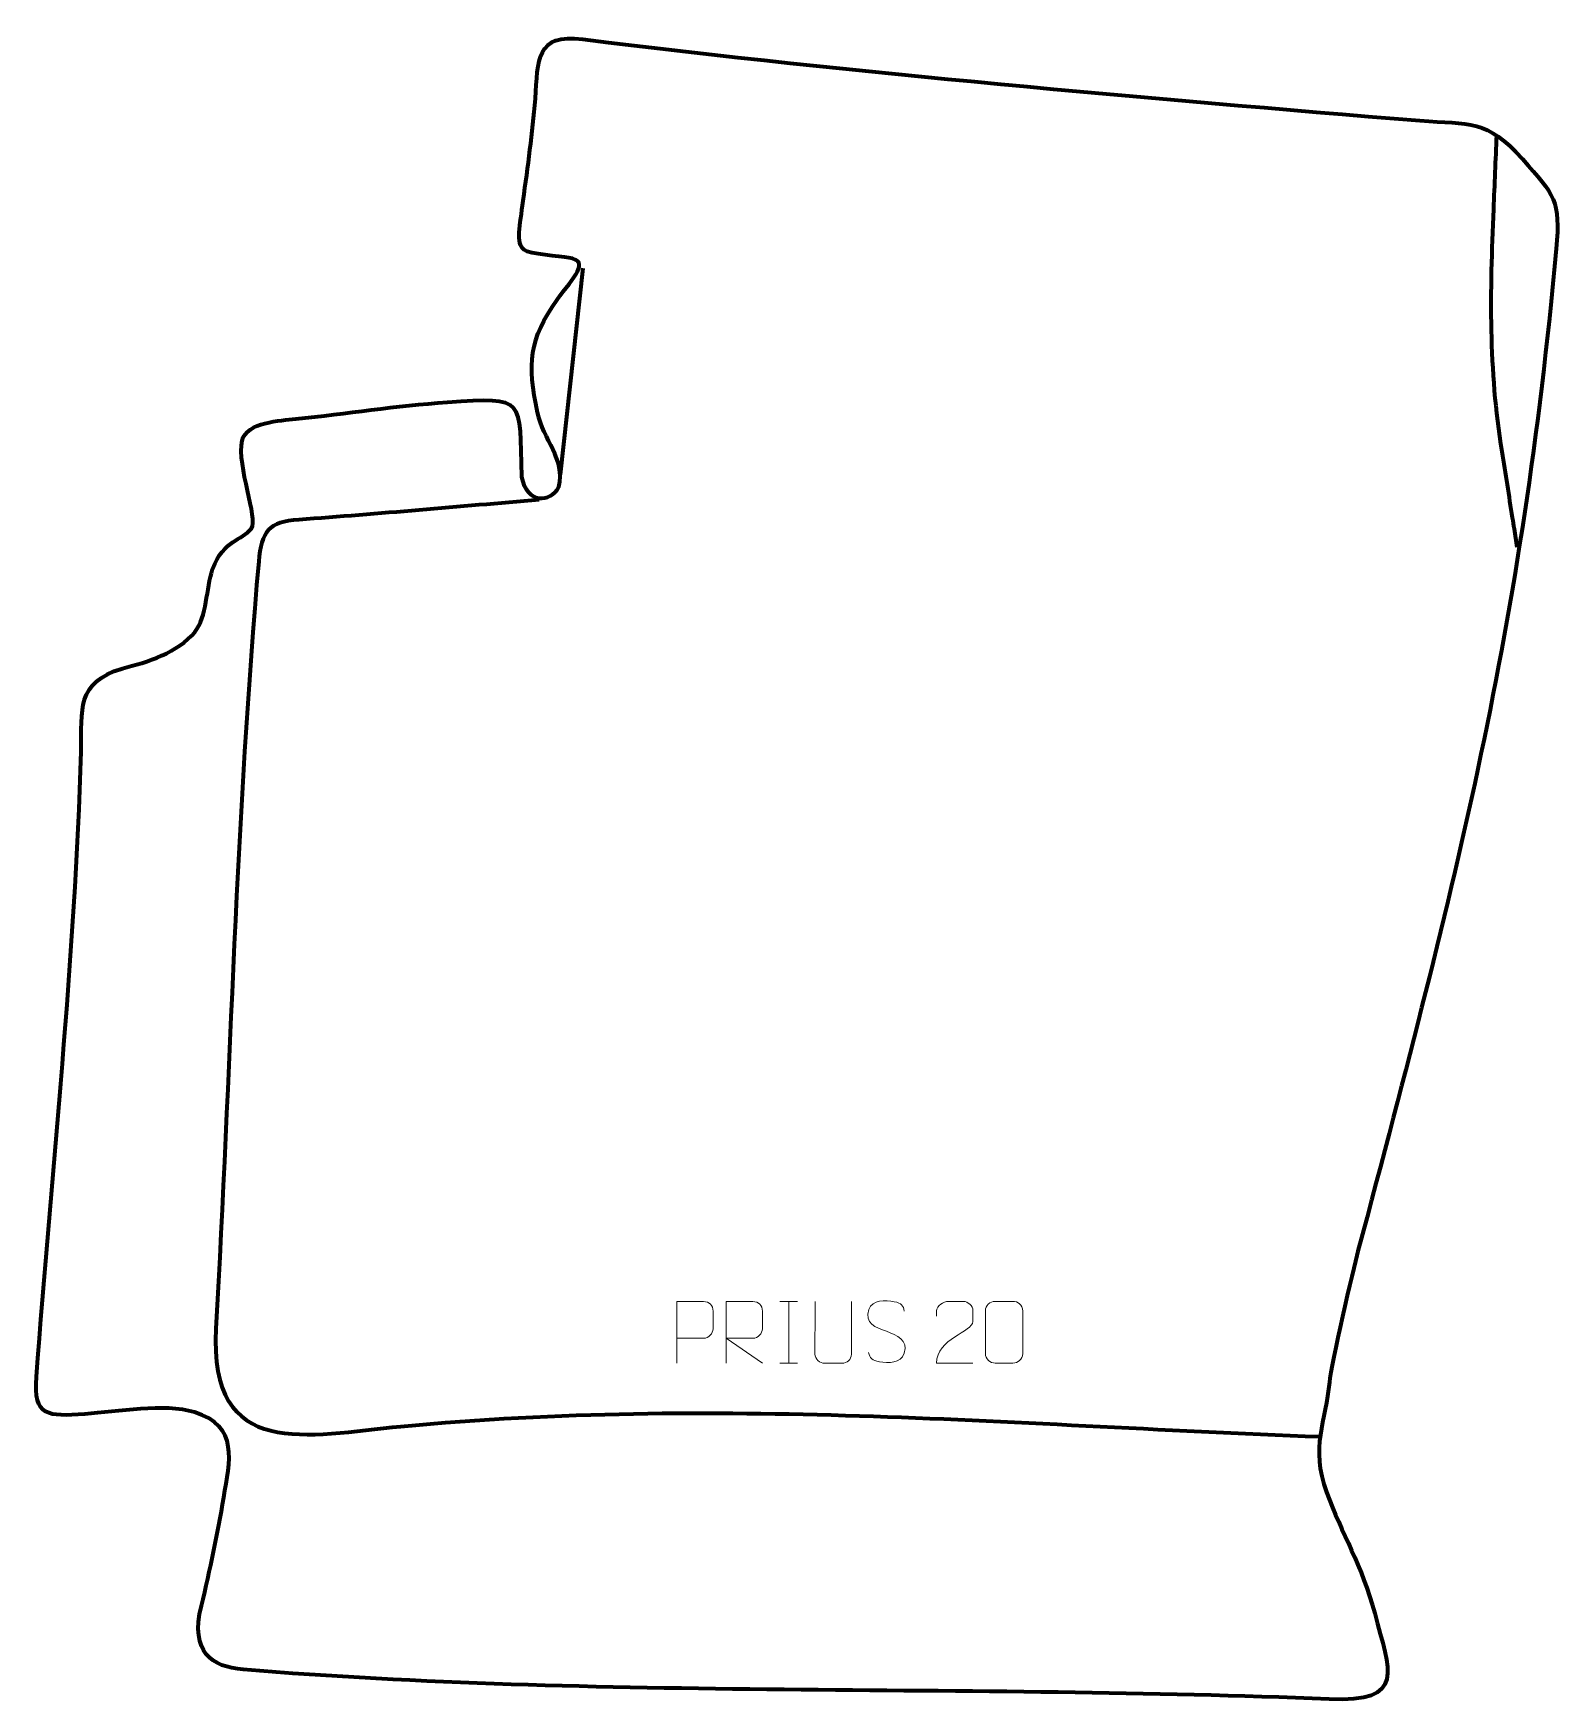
# Model space of a CAD drawing. Header units: millimetres. Extents: x -590 to 28, y 64 to 740.
import ezdxf

# ---------------------------------------------------------------- set-up
doc = ezdxf.new("R2010")
doc.units = ezdxf.units.MM
doc.header["$MEASUREMENT"] = 0
doc.layers.add('layer 2', color=7, linetype='Continuous')
doc.layers.add('layer 3', color=7, linetype='Continuous')

msp = doc.modelspace()

# ---------------------------------------------------------------- linework, layer by layer
at = {"layer": 'layer 2', "color": 142, "lineweight": 158}
for points in [[(2.3804, 698.9243), (1.9632, 688.9614), (1.5459, 678.9985), (1.1287, 669.0356), (1.1287, 669.0356), (-0.324, 635.3518), (-0.8812, 604.3953), (4.5073, 570.8639), (4.5073, 570.8639), (5.9423, 561.934), (7.3637, 553.0029), (8.7866, 544.0712), (8.7866, 544.0712), (9.0237, 542.5834), (9.2609, 541.0955), (9.498, 539.6077), (9.498, 539.6077), (9.498, 539.6077), (10.6836, 532.1686), (10.6836, 532.1686)], [(-385.3357, 551.3003), (-417.813, 548.6167), (-450.0891, 545.6239), (-482.6102, 543.2657), (-482.6102, 543.2657), (-494.726, 542.3871), (-497.6953, 538.7803), (-498.8048, 526.3446), (-498.8048, 526.3446), (-507.8315, 425.164), (-510.3427, 317.8876), (-516.1332, 215.8465), (-516.1332, 215.8465), (-519.1892, 161.992), (-478.9982, 172.6358), (-441.2183, 176.1757), (-441.2183, 176.1757), (-312.4732, 188.2389), (-198.9918, 176.9386), (-69.0292, 172.0416)]]:
    msp.add_open_spline(points, degree=3, knots=[0, 0, 0, 0, 0.16666667, 0.16666667, 0.16666667, 0.16666667, 0.33333333, 0.33333333, 0.33333333, 0.33333333, 0.5, 0.5, 0.5, 0.5, 0.66666667, 0.66666667, 0.66666667, 0.66666667, 1, 1, 1, 1], dxfattribs=at)
msp.add_open_spline([(-367.6088, 645.0954), (-367.6088, 645.0954), (-376.7916, 561.6074), (-376.7916, 561.6074)], degree=3, dxfattribs=at)
at = {"layer": 'layer 2', "color": 250, "lineweight": 9}
for points, knots in [([(-329.4976, 201.7713), (-329.4976, 201.7713), (-329.4976, 226.7249), (-329.4976, 226.7249), (-329.4976, 226.7249), (-325.9026, 226.7249), (-322.3073, 226.7249), (-318.7119, 226.7249), (-318.7119, 226.7249), (-316.3867, 226.687), (-314.8293, 225.1969), (-314.8335, 222.8308), (-314.8335, 222.8308), (-314.8339, 220.7951), (-314.8339, 217.7358), (-314.8335, 215.6998), (-314.8335, 215.6998), (-314.84, 213.8244), (-316.6522, 211.8825), (-318.6618, 211.8634), (-318.6618, 211.8634), (-318.6618, 211.8634), (-329.4976, 211.8634), (-329.4976, 211.8634)], [0, 0, 0, 0, 0.14285714, 0.14285714, 0.14285714, 0.14285714, 0.28571429, 0.28571429, 0.28571429, 0.28571429, 0.42857143, 0.42857143, 0.42857143, 0.42857143, 0.57142857, 0.57142857, 0.57142857, 0.57142857, 0.71428571, 0.71428571, 0.71428571, 0.71428571, 1, 1, 1, 1]), ([(-309.4975, 201.7713), (-309.4975, 201.7713), (-309.4975, 226.7248), (-309.4975, 226.7248), (-309.4975, 226.7248), (-305.9027, 226.7248), (-302.3072, 226.7248), (-298.712, 226.7248), (-298.712, 226.7248), (-296.3867, 226.6871), (-294.8294, 225.1971), (-294.8335, 222.8307), (-294.8335, 222.8307), (-294.8339, 220.7952), (-294.8339, 217.7358), (-294.8335, 215.6998), (-294.8335, 215.6998), (-294.84, 213.8243), (-296.6523, 211.8825), (-298.6618, 211.8634), (-298.6618, 211.8634), (-298.6618, 211.8634), (-309.4975, 211.8634), (-309.4975, 211.8634), (-309.4975, 211.8634), (-309.4975, 211.8634), (-294.8428, 201.7713), (-294.8428, 201.7713)], [0, 0, 0, 0, 0.125, 0.125, 0.125, 0.125, 0.25, 0.25, 0.25, 0.25, 0.375, 0.375, 0.375, 0.375, 0.5, 0.5, 0.5, 0.5, 0.625, 0.625, 0.625, 0.625, 0.75, 0.75, 0.75, 0.75, 1, 1, 1, 1]), ([(-258.8384, 226.729), (-258.8388, 221.1895), (-258.743, 210.9877), (-258.7426, 205.4473), (-258.7426, 205.4473), (-258.8824, 203.2078), (-260.5596, 201.7816), (-262.7073, 201.7711), (-262.7073, 201.7711), (-265.0392, 201.7715), (-267.3711, 201.7715), (-269.7026, 201.7711), (-269.7026, 201.7711), (-271.6276, 201.6696), (-273.5997, 203.4861), (-273.5885, 205.4306), (-273.5885, 205.4306), (-273.5882, 210.9925), (-273.4928, 221.1679), (-273.4932, 226.729)], [0, 0, 0, 0, 0.16666667, 0.16666667, 0.16666667, 0.16666667, 0.33333333, 0.33333333, 0.33333333, 0.33333333, 0.5, 0.5, 0.5, 0.5, 0.66666667, 0.66666667, 0.66666667, 0.66666667, 1, 1, 1, 1]), ([(-244.6139, 214.6962), (-248.8622, 216.1666), (-253.7703, 217.9624), (-251.7652, 223.4827), (-251.7652, 223.4827), (-250.2617, 227.6226), (-245.0481, 227.2341), (-241.4445, 226.633), (-241.4445, 226.633), (-238.5839, 226.1558), (-237.7192, 224.9426), (-237.4086, 222.8585)], [0, 0, 0, 0, 0.25, 0.25, 0.25, 0.25, 0.5, 0.5, 0.5, 0.5, 1, 1, 1, 1]), ([(-209.6139, 201.8124), (-214.5283, 201.8127), (-219.4427, 201.8127), (-224.3568, 201.8124), (-224.3568, 201.8124), (-224.3568, 211.7447), (-209.7058, 214.3859), (-209.6139, 218.6962), (-209.6139, 218.6962), (-209.6142, 220.1203), (-209.6142, 221.544), (-209.6139, 222.9673), (-209.6139, 222.9673), (-209.6308, 225.0444), (-211.7536, 226.7692), (-213.4246, 226.7865), (-213.4246, 226.7865), (-215.4978, 226.7861), (-217.5707, 226.7861), (-219.6431, 226.7865), (-219.6431, 226.7865), (-221.4652, 226.803), (-224.2899, 225.0109), (-224.3568, 222.9173), (-224.3568, 222.9173), (-224.3568, 222.9173), (-224.3568, 220.8625), (-224.3568, 220.8625)], [0, 0, 0, 0, 0.125, 0.125, 0.125, 0.125, 0.25, 0.25, 0.25, 0.25, 0.375, 0.375, 0.375, 0.375, 0.5, 0.5, 0.5, 0.5, 0.625, 0.625, 0.625, 0.625, 0.75, 0.75, 0.75, 0.75, 1, 1, 1, 1]), ([(-200.566, 226.7988), (-198.1999, 226.7988), (-195.8334, 226.7988), (-193.4669, 226.7988), (-193.4669, 226.7988), (-191.4864, 226.8344), (-189.4604, 225.3401), (-189.4333, 222.898), (-189.4333, 222.898), (-189.4337, 217.1406), (-189.4337, 211.3828), (-189.4333, 205.6246), (-189.4333, 205.6246), (-189.5754, 203.297), (-191.2818, 201.8147), (-193.4669, 201.8039), (-193.4669, 201.8039), (-195.8393, 201.8043), (-198.2117, 201.8043), (-200.5837, 201.8039), (-200.5837, 201.8039), (-202.5422, 201.6983), (-204.5486, 203.5862), (-204.5372, 205.6072), (-204.5372, 205.6072), (-204.5368, 211.3878), (-204.5368, 217.1681), (-204.5372, 222.9479), (-204.5372, 222.9479), (-204.5329, 225.0899), (-202.7558, 226.8124), (-200.566, 226.7988)], [0, 0, 0, 0, 0.11111111, 0.11111111, 0.11111111, 0.11111111, 0.22222222, 0.22222222, 0.22222222, 0.22222222, 0.33333333, 0.33333333, 0.33333333, 0.33333333, 0.44444444, 0.44444444, 0.44444444, 0.44444444, 0.55555556, 0.55555556, 0.55555556, 0.55555556, 0.66666667, 0.66666667, 0.66666667, 0.66666667, 0.77777778, 0.77777778, 0.77777778, 0.77777778, 1, 1, 1, 1]), ([(-244.6139, 214.6961), (-240.5953, 213.0494), (-235.5658, 211.1611), (-237.3998, 205.8008), (-237.3998, 205.8008), (-238.8596, 201.5344), (-243.7704, 201.7911), (-247.4965, 202.3458), (-247.4965, 202.3458), (-250.2465, 202.7556), (-251.4674, 203.9691), (-251.8454, 206.0813)], [0, 0, 0, 0, 0.25, 0.25, 0.25, 0.25, 0.5, 0.5, 0.5, 0.5, 1, 1, 1, 1])]:
    msp.add_open_spline(points, degree=3, knots=knots, dxfattribs=at)
for points in [[(-287.7496, 226.7248), (-287.7496, 226.7248), (-280.5815, 226.7248), (-280.5815, 226.7248)], [(-284.1656, 226.7248), (-284.1656, 226.7248), (-284.1656, 201.7713), (-284.1656, 201.7713)], [(-287.7496, 201.7713), (-287.7496, 201.7713), (-280.5815, 201.7713), (-280.5815, 201.7713)]]:
    msp.add_open_spline(points, degree=3, dxfattribs=at)
at = {"layer": 'layer 3', "color": 242, "lineweight": 158}
msp.add_open_spline([(-65.3841, 65.6881), (-34.0099, 64.3413), (-40.7498, 77.152), (-46.9295, 100.4974), (-46.9295, 100.4974), (-52.0564, 119.8657), (-60.2123, 132.6733), (-66.4266, 149.5036), (-66.4266, 149.5036), (-73.2154, 167.7992), (-66.6909, 178.4684), (-65.2856, 194.0651), (-65.2856, 194.0651), (-64.6516, 201.1014), (-55.5488, 240.1496), (-53.709, 247.0666), (-53.709, 247.0666), (-13.9189, 396.666), (12.5488, 499.1333), (26.5652, 652.9969), (26.5652, 652.9969), (28.3521, 672.6119), (25.9094, 674.5893), (12.8607, 689.3407), (12.8607, 689.3407), (-1.5587, 705.6414), (-8.5491, 703.2937), (-28.5929, 704.8456), (-28.5929, 704.8456), (-139.8924, 714.0902), (-256.9593, 724.054), (-367.5615, 737.8152), (-367.5615, 737.8152), (-386.5991, 740.1839), (-385.663, 729.4219), (-386.7942, 713.7611), (-386.7942, 713.7611), (-387.9055, 699.4198), (-389.8317, 686.5703), (-391.6834, 672.3859), (-391.6834, 672.3859), (-393.0144, 662.1897), (-394.8778, 655.4435), (-391.3603, 652.5786), (-391.3603, 652.5786), (-389.0521, 650.6987), (-377.0726, 649.8929), (-373.1689, 649.3002), (-373.1689, 649.3002), (-364.2683, 647.9485), (-371.3527, 641.5034), (-377.9257, 632.3365), (-377.9257, 632.3365), (-389.4744, 616.2303), (-390.0557, 606.3472), (-385.9393, 586.7428), (-385.9393, 586.7428), (-383.5535, 575.3802), (-374.5118, 568.2232), (-377.3114, 556.5327), (-377.3114, 556.5327), (-380.5196, 550.08), (-390.3286, 549.5377), (-392.3447, 560.6795), (-392.3447, 560.6795), (-393.3306, 592.602), (-390.3423, 593.0144), (-422.3841, 590.8881), (-422.3841, 590.8881), (-443.4298, 589.4179), (-463.0587, 586.1927), (-483.8062, 584.0877), (-483.8062, 584.0877), (-490.1045, 583.4487), (-503.5147, 582.8225), (-505.5655, 575.345), (-505.5655, 575.345), (-507.6523, 564.8371), (-498.7627, 543.8293), (-501.7732, 539.7472), (-501.7732, 539.7472), (-505.5664, 534.6036), (-512.8689, 535.5516), (-517.4838, 523.191), (-517.4838, 523.191), (-520.079, 515.3877), (-519.7254, 503.9123), (-524.6773, 497.8131), (-524.6773, 497.8131), (-531.4109, 489.5194), (-543.9522, 485.5534), (-553.9651, 483.0438), (-553.9651, 483.0438), (-572.9303, 477.1978), (-570.2422, 466.7259), (-570.7275, 449.4536), (-570.7275, 449.4536), (-573.0464, 366.913), (-582.5774, 278.968), (-588.8115, 196.2275), (-588.8115, 196.2275), (-590.0384, 179.9427), (-584.2296, 180.1406), (-569.215, 181.1846), (-569.215, 181.1846), (-556.0295, 182.145), (-537.067, 185.6216), (-524.8147, 181.9133), (-524.8147, 181.9133), (-506.55, 176.3853), (-510.5388, 162.0463), (-512.9563, 147.4201), (-512.9563, 147.4201), (-515.5264, 132.1691), (-518.3184, 118.4848), (-522.0184, 103.4652), (-522.0184, 103.4652), (-526.6313, 84.7395), (-517.7494, 78.7921), (-505.0907, 77.7406), (-505.0907, 77.7406), (-362.4845, 65.8944), (-210.2736, 71.9083), (-65.3841, 65.6881)], degree=3, knots=[0, 0, 0, 0, 0.03125, 0.03125, 0.03125, 0.03125, 0.0625, 0.0625, 0.0625, 0.0625, 0.09375, 0.09375, 0.09375, 0.09375, 0.125, 0.125, 0.125, 0.125, 0.15625, 0.15625, 0.15625, 0.15625, 0.1875, 0.1875, 0.1875, 0.1875, 0.21875, 0.21875, 0.21875, 0.21875, 0.25, 0.25, 0.25, 0.25, 0.28125, 0.28125, 0.28125, 0.28125, 0.3125, 0.3125, 0.3125, 0.3125, 0.34375, 0.34375, 0.34375, 0.34375, 0.375, 0.375, 0.375, 0.375, 0.40625, 0.40625, 0.40625, 0.40625, 0.4375, 0.4375, 0.4375, 0.4375, 0.46875, 0.46875, 0.46875, 0.46875, 0.5, 0.5, 0.5, 0.5, 0.53125, 0.53125, 0.53125, 0.53125, 0.5625, 0.5625, 0.5625, 0.5625, 0.59375, 0.59375, 0.59375, 0.59375, 0.625, 0.625, 0.625, 0.625, 0.65625, 0.65625, 0.65625, 0.65625, 0.6875, 0.6875, 0.6875, 0.6875, 0.71875, 0.71875, 0.71875, 0.71875, 0.75, 0.75, 0.75, 0.75, 0.78125, 0.78125, 0.78125, 0.78125, 0.8125, 0.8125, 0.8125, 0.8125, 0.84375, 0.84375, 0.84375, 0.84375, 0.875, 0.875, 0.875, 0.875, 0.90625, 0.90625, 0.90625, 0.90625, 0.9375, 0.9375, 0.9375, 0.9375, 1, 1, 1, 1], dxfattribs=at)

doc.saveas('drawing.dxf')
